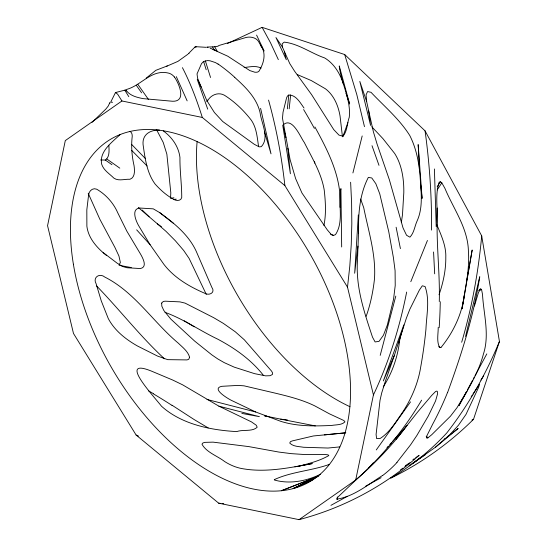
<?xml version="1.0" encoding="UTF-8"?>
<svg xmlns="http://www.w3.org/2000/svg" width="547" height="547" viewBox="0 0 547 547"><rect width="100%" height="100%" fill="white"/><g stroke="black" fill="none" stroke-linecap="round" stroke-linejoin="round"><path stroke-width="0.82" d="M439.282 301.561C439.952 276.659 437.121 251.852 437.087 226.964C438.544 212.181 434.352 196.311 439.186 182.117L440.424 181.795L441.826 182.842L444.923 188.359C453.538 209.063 468.205 228.482 468.423 251.798C469.791 271.038 464.718 289.883 462.092 308.788L472.17 249.993L466.878 279.996M358.579 233.179C358.203 214.185 359.461 194.547 368.336 177.399L371.782 177.973L375.83 183.689L379.734 193.775L388.773 231.798L393.396 257.596L395.091 270.724L395.221 285.486L393.546 299.298L387.331 325.075L383.468 335.195L379.003 341.369L375.105 341.937L372.514 337.191C364.206 312.111 355.454 286.635 357.533 259.804C357.929 244.858 359.037 229.938 358.347 214.978L354.668 273.247L357.97 246.082M170.561 198.376L170.808 192.831L166.856 154.138L163.218 142.418L156.545 129.694M304.016 108.012C300.255 102.857 296.084 94.843 288.789 95.034L287.435 96.06L286.594 97.817L283.025 112.265L282.484 118.234L290.067 159.533L295.599 178.554L301.958 193.009L327.277 229.843L331.448 234.738L333.506 235.401L335.468 234.656C344.33 221.426 337.677 203.388 340.925 188.633L341.677 246.984M437.169 207.956L436.205 226.649L434.407 168.968M438.209 327.4C438.297 333.964 436.403 341.362 439.597 347.413L440.882 347.618C453.538 332.22 462.502 313.157 464.615 293.042M120.094 134.61C112.094 142.199 98.918 151.628 101.694 164.264C103.622 170.349 109.578 173.802 113.858 178.11C118.576 181.44 124.675 178.91 129.96 179.272C135.362 177.385 134.685 170.144 134.036 165.577C131.882 156.052 131.034 146.234 132.217 136.518C132.278 134.548 131.882 132.121 129.748 131.376M287.339 108.867L288.789 95.034M290.655 94.911L289.178 108.832M227.326 43.596L262.122 27.35L344.685 54.536L425.06 130.87L481.702 235.894C478.413 271.873 471.917 307.578 461.675 342.244M347.509 287.161L284.878 185.597L202.315 117.448L121.94 100.976L65.298 140.593L47.562 225.692L73.483 333.465L136.114 435.029L218.677 503.178L299.052 519.65L355.694 480.027L373.43 394.934L347.509 287.161L349.813 265.958L351.242 244.762L351.824 223.682L351.605 202.807L350.627 182.24M399.864 338.545C398.168 355.68 392.582 372.343 383.283 386.845M447.59 392.486C461.333 354.873 473.64 316.412 479.746 276.741L465.593 336.378M401.348 222.397L402.483 214.766L403.809 192.653C403.973 179.218 401.983 165.037 394.688 153.495L382.921 138.617L371.796 126.795M406.653 292.071C399.686 327.516 388.821 362.223 373.43 394.934M195.101 47.486L195.306 46.659L205.987 47.309M346.012 93.291L349.663 104.033L339.249 65.934C341.102 83.253 351.215 99.657 349.253 117.284C346.962 123.506 347.441 131.041 343.01 136.244L338.955 135.095L333.745 129.618L311.585 94.617L294.56 71.144L289.732 63.514L282.443 47.083L275.948 37.538L286.32 59.753L284.385 51.787M352.911 172.941L362.189 135.95M323.92 225.419C326.313 213.836 325.513 201.706 324.221 190.007C321.308 172.893 311.947 157.782 304.31 142.473C300.816 138.097 292.454 116.326 283.298 124.798M380.206 355.365L395.802 296.084M474.434 306.053L478.529 292.255L480.731 288.953L481.545 289.493L482.502 294.348C483.616 314.19 489.818 334.668 483.37 354.237C478.577 372.801 468.027 389.033 458.919 405.662L466.598 391.406M398.756 342.825L403.836 324.891L383.331 380.917L394.408 355.29L406.38 318.128L409.826 309.294L419.344 290.142L422.298 285.794L425.074 286.532C429.976 300.207 426.503 315.079 425.949 329.191C424.718 341.779 422.995 354.319 420.752 366.763C417.956 384.391 410.571 400.965 400.342 415.508C394.565 423.87 388.944 432.841 380.213 438.441L376.63 438.578L376.083 434.537L380.015 400.336L381.717 392.903L385.266 381.574L394.408 355.29M439.036 294.758C443.173 282.765 445.914 270.177 445.798 257.439C446.27 245.835 441.087 235.176 436.862 224.687M390.674 478.187C421.327 463.343 449.347 443.289 473.517 419.31L499.438 341.472L481.702 235.894M342.812 136.75L347.913 122.617M366.155 316.303C370.463 304.447 372.992 291.907 374.435 279.394C376.254 255.073 368.446 231.272 363.734 207.716L360.63 199.019M410.797 281.705L427.439 240.461M499.438 341.472C485.941 374.127 468.464 405.177 446.701 433.053C430.455 450.591 411.734 465.784 391.084 477.846M174.411 76.963C178.835 83.24 187.101 101.892 172.394 101.243L143.075 98.617C137.194 97.475 130.412 95.848 126.555 90.891L124.805 90.166L115.479 92.559L110.706 102.145L112.552 102.303M119.014 265.124L120.367 262.485L118.931 255.989L114.863 247.312L99.841 219.238L88.217 193.317M467.405 389.908L472.656 380.158M473.47 378.654L474.276 377.156M475.083 375.659L486.803 353.902M466.981 391.269L457.005 407.693L450.448 416.212L431.747 434.708L427.85 437.894L426.797 438.12L426.537 437.265L427.098 435.316L432.739 424.048A344.829 264.18 76.3 0 0 447.549 392.452M100.641 159.95L105.393 160.066C109.94 156.743 109.051 150.158 108.86 145.215M421.628 400.165C403.857 429.935 381.779 457.148 355.694 480.027M472.923 394.12L479.651 384.158L478.427 387.727L465.982 414.441L458.489 425.183L449.928 434.578L435.446 447.234L411.973 463.877M437.197 186.732L440.424 181.795M471.213 396.753L472.061 395.454M437.183 189.912L441.826 182.842M480.868 380.076L483.678 375.851M376.274 449.935L410.517 401.888M382.483 475.521C368.138 484.505 353.574 496.785 336.48 499.206L337.909 497.079L357.109 478.851C375.454 462.748 392.527 445.114 407.016 425.429L405.867 426.701M396.117 439.364L417.409 412.294L431.706 395.426L435.576 391.515L436.855 391.078L437.545 391.871L437.573 393.833L435.59 400.903L428.369 415.877L416.855 435.487L410.599 444.8L396.903 462.413M207.156 101.53C210.287 95.205 217.932 91.657 224.352 95.199C234.772 101.749 243.873 110.556 251.367 120.285C256.564 127.861 257.186 137.311 258.519 146.097M368.699 467.931L373.273 462.851M386.996 447.631L388.138 446.366M389.854 444.458L391.57 442.557M392.719 441.285L404.725 427.966M92.04 122.357L105.749 109.168L108.21 106.091L109.885 102.59L109.824 103.294M404.896 466.632L405.751 465.62M146.213 78.125L155.806 70.337L167.341 65.913M435.446 447.234L458.14 428.479L453.47 432.089M415.679 457.736L419.118 455.309C384.903 485.968 343.482 507.965 299.052 519.65M413.429 463.049L421.436 456.854M444.123 439.309L445.463 438.277M447.46 436.732L448.8 435.699M450.133 434.667L452.137 433.121M218.096 64.122L215.429 62.577L210 60.785L207.518 60.594L203.6 61.469L201.515 63.616L197.023 73.913L197.617 78.317L206.739 100.429L214.417 112.532L222.745 121.53L254.28 144.305L259.203 146.863L261.288 146.671C269.794 137.755 261.37 123.239 260.105 112.764C256.803 98.022 245.61 87.205 234.807 77.469M412.923 459.671L414.298 458.701M400.507 469.852L402.927 468.15M126.555 90.891L125.66 89.674C141.099 86.084 151.362 68.594 168.893 73.202A113.4 34.133 -63.8 0 1 174.377 77.024M425.463 454.68L411.925 463.76M405.689 465.456L409.935 462.714M409.074 465.531L410.523 464.704M330.935 505.353L347.174 496.396M365.628 486.228L381.129 477.681M318.839 475.931L293.165 488.601L311.872 480.177M315.886 477.538L293.165 488.601L312.863 479.651M471.972 420.034L473.517 419.31M166.384 66.372L177.925 61.373L188.011 54.146M189.009 53.332L188.565 53.531L195.306 46.659L196.277 47.015M320.508 474.276C306.375 481.128 289.561 484.396 274.341 479.992L274.286 479.644C291.257 471.74 311.339 470.823 329.185 464.465M314.087 477.928L281.432 490.727L317.807 476.423M478.55 290.676L481.545 289.493M479.24 289.541L480.731 288.953M208.079 47.473C202.103 46.502 218.253 47.623 218.807 45.531L244.194 38.023C249.842 35.876 257.466 37.292 259.613 43.616C266.854 52.423 264.235 62.816 258.731 71.561L257.076 72.211L254.943 72.252L249.815 70.584L227.825 56.238L212.899 49.462M299.072 466.092C309.171 463.541 319.851 460.765 328.822 455.569L328.05 454.837L325.014 454.489L303.51 454.461L291.223 453.634L278.833 452.061L248.899 446.619L213.084 442.14L204.51 442.379L202.711 443.118L201.993 444.226C206.451 452.451 217.508 455.959 224.694 461.579C230.581 465.312 237.097 468 244.03 468.929C266.833 472.587 289.876 467.726 312.269 463.596L294.874 466.844M159.45 130.063C150.145 129.851 142.152 134.521 143.068 144.558C145.03 158.062 146.774 172.79 155.122 184.065C160.572 190.165 166.931 195.764 174.165 199.628C176.708 200.981 180.968 200.954 181.734 197.522C181.782 184.25 179.765 170.835 179.949 157.481C178.657 146.617 172.052 137.222 163.3 130.911M171.238 198.26L173.932 197.788M244.099 67.561C249.671 66.939 255.873 65.312 261.11 68.129M345.82 432.814L313.383 435.966L292.166 440.95L290.402 441.723L289.725 443.091C293.185 446.673 298.99 446.448 303.599 447.268L328.002 448.034L339.796 446.906M324.371 434.886L345.027 432.868M173.461 199.423L176.271 199.176M218.677 503.178L220.373 503.37M222.068 503.555L223.764 503.746M264.516 415.829L280.693 419.146L287.469 419.98M280.693 419.146L315.352 425.915M241.849 413.416L259.387 416.65L218.889 406.168L182.602 384.821L172.756 380.056L153.55 371.987C115.547 355.612 153.946 396.377 161.454 406.168C181.44 424.287 210.657 430.168 236.728 431.59C242.964 429.279 252.215 432.007 257.199 427.234L256.276 425.251L251.47 421.887L218.889 406.168M119.67 265.404L131.301 267.572M115.479 92.559L117.673 94.221L121.94 100.976M206.971 399.447L255.668 411.98L280.508 421.245C296.953 426.544 314.504 426.222 331.55 425.45C335.92 424.643 341.643 425.224 344.952 421.881L343.865 420.52L329.438 413.833L314.805 405.895C302.265 399.748 288.549 396.343 275.025 393.095L244.065 385.84L238.143 385.396L221.795 386.319C210.725 388.541 228.092 398.695 231.237 400.281L255.668 411.98M264.468 415.72L267.709 416.568M164.962 312.33C183.498 318.983 199.853 330.655 217.624 339.099C235.019 348.316 251.23 359.782 263.476 375.413M438.701 346.709L440.882 347.618M297.349 74.59L311.277 80.559L325.417 88.785C333.916 95.171 338.306 105.762 340.043 115.991L342.443 136.729M330.593 234.157L333.506 235.401M136.114 435.029L138.453 436.068M208.175 427.904L194.151 419.556L172.031 405.224M148.497 390.811L153.454 393.696M184.175 320.774L194.178 326.785M119.807 168.161L106.795 158.972M105.393 160.066L111.95 164.709M138.336 207.525L157.379 223.826L161.42 226.732M159.738 212.653L153.283 208.845L139.239 208.004C131.143 209.522 135.943 220.906 138.555 225.514L150.11 244.728L163.888 264.345C174.172 277.719 189.269 286.607 204.544 293.178C208.94 296.002 215.757 292.789 211.846 287.38L196.243 251.333C188.688 234.834 174.069 223.08 159.738 212.653L173.29 223.19M103.144 252.543L117.174 263.196L122.528 266.457L126.972 267.743L140.312 268.55C149.16 266.827 140.846 254.717 138.275 250.314L126.822 231.128L117.735 212.769C113.468 203.005 105.899 194.52 96.696 189.207C92.833 187.436 88.929 190.971 88.614 194.807L86.823 209.857L86.877 226.205C88.34 238.451 97.311 248.174 106.583 255.545M157.379 223.826L166.062 231.408L175.402 240.817L183.683 250.471L189.146 258.478L206.253 294.327M96.682 286.033C119.759 309.821 140.094 336.22 164.469 358.798M142.199 210.048L149.105 216.817M131.759 150.452L147.088 165.967M131.615 144.408L145.174 158.35M426.188 436.178L427.85 437.894M136.647 229.829L150.11 244.728M148.394 99.363L137.899 84.429M136.353 85.359L141.611 92.833M260.57 45.469L264.18 51.015L256.577 35.097M124.805 90.166L128.805 96.682M262.122 27.35L270.567 42.885L278.348 59.65M212.619 47.001L214.609 50.563M214.643 46.632L217.405 51.623M314.887 126.945C328.48 151.69 342.073 178.185 340.008 207.313M201.125 86.973L197.248 79.459L207.716 109.147M182.424 67.664C190.677 83.561 196.913 100.402 202.315 117.448M176.325 76.662L187.149 100.88M343.557 84.676C340.391 74.064 334.367 63.76 324.665 57.948C311.086 53.244 298.628 43.739 284.228 42.133L282.197 43.753L282.443 47.083M372.008 145.693L378.989 165.338M366.681 101.694L359.817 81.414L370.586 125.4L368.664 110.788L366.681 101.694L366.08 94.891L367.57 91.54L371.003 92.306C384.24 106.323 399.46 119.089 409.778 135.526C417.368 150.404 419.747 167.115 420.547 183.607C421.552 196.216 422.428 209.398 416.992 221.207C414.612 226.52 414.106 232.851 409.915 237.166L406.565 235.278L403.043 227.955L389.396 179.874L377.143 144.292L373.369 131.731L368.664 110.788M344.685 54.536L356.781 94.515L364.473 126.658M210.547 77.503L205.351 60.84M203.6 61.469L206.198 69.777M264.372 131.396L271.011 153.837L260.591 108.32M268.55 100.101C276.351 128.087 281.671 156.729 284.878 185.597M285.931 137.598L282.731 125.147L290.389 173.775L287.859 148.244M396.11 227.231L400.411 248.612M314.573 161.495L314.805 163.163M425.06 130.87C429.6 163.738 431.809 196.92 431.576 230.096M420.547 183.607L422.099 198.383L418.161 144.586L419.617 171.573M337.267 496.956L337.417 499.459M433.566 251.982L434.674 273.835M349.991 406.722A198.082 114.364 60 0 1 197.111 141.68M206.992 101.592A198.082 114.364 60 0 1 207.689 100.074M218.075 64.02A345.437 112.764 71 0 1 234.793 77.346M216.742 50.762A113.031 1.593 19.1 0 1 210.151 48.184M153.516 393.929A112.935 20.759 32.9 0 1 171.949 405.368M396.999 462.454A112.661 80.682 -10.2 0 1 382.572 475.589M440.26 301.739A345.28 233.077 82.6 0 1 439.166 327.68M303.612 109.544A345.663 144.23 78.1 0 1 314.388 128.442M189.59 357.266L188.736 359.297L187.019 359.919L167.683 359.652L157.488 356.056L137.653 346.094C125.926 339.496 114.638 330.661 108.279 318.552L101.277 300.925L96.115 283.743C92.505 277.418 99.575 272.707 104.778 277.049C134.965 292.303 153.051 322.046 178.363 343.215C182.575 347.352 188.011 351.304 189.59 357.266M161.68 303.072L161.816 306.176L163.792 310.45L170.828 319.113L194.623 341.061L211.805 354.839L217.713 358.9L224.236 362.634L234.26 367.153L254.594 373.656L265.671 375.857L270.122 375.7L272.427 374.463L272.611 373.061L271.661 371.235L244.318 339.79L235.265 331.769L223.34 323.38L213.576 317.629L185.064 303.113L179.929 301.882L165.358 301.185L163.321 301.418L161.68 303.072M73.387 264.228A198.082 114.364 60 0 0 303.852 484.779A198.082 114.364 60 0 0 254.246 181.925A198.082 114.364 60 0 0 73.387 264.228"/></g></svg>
